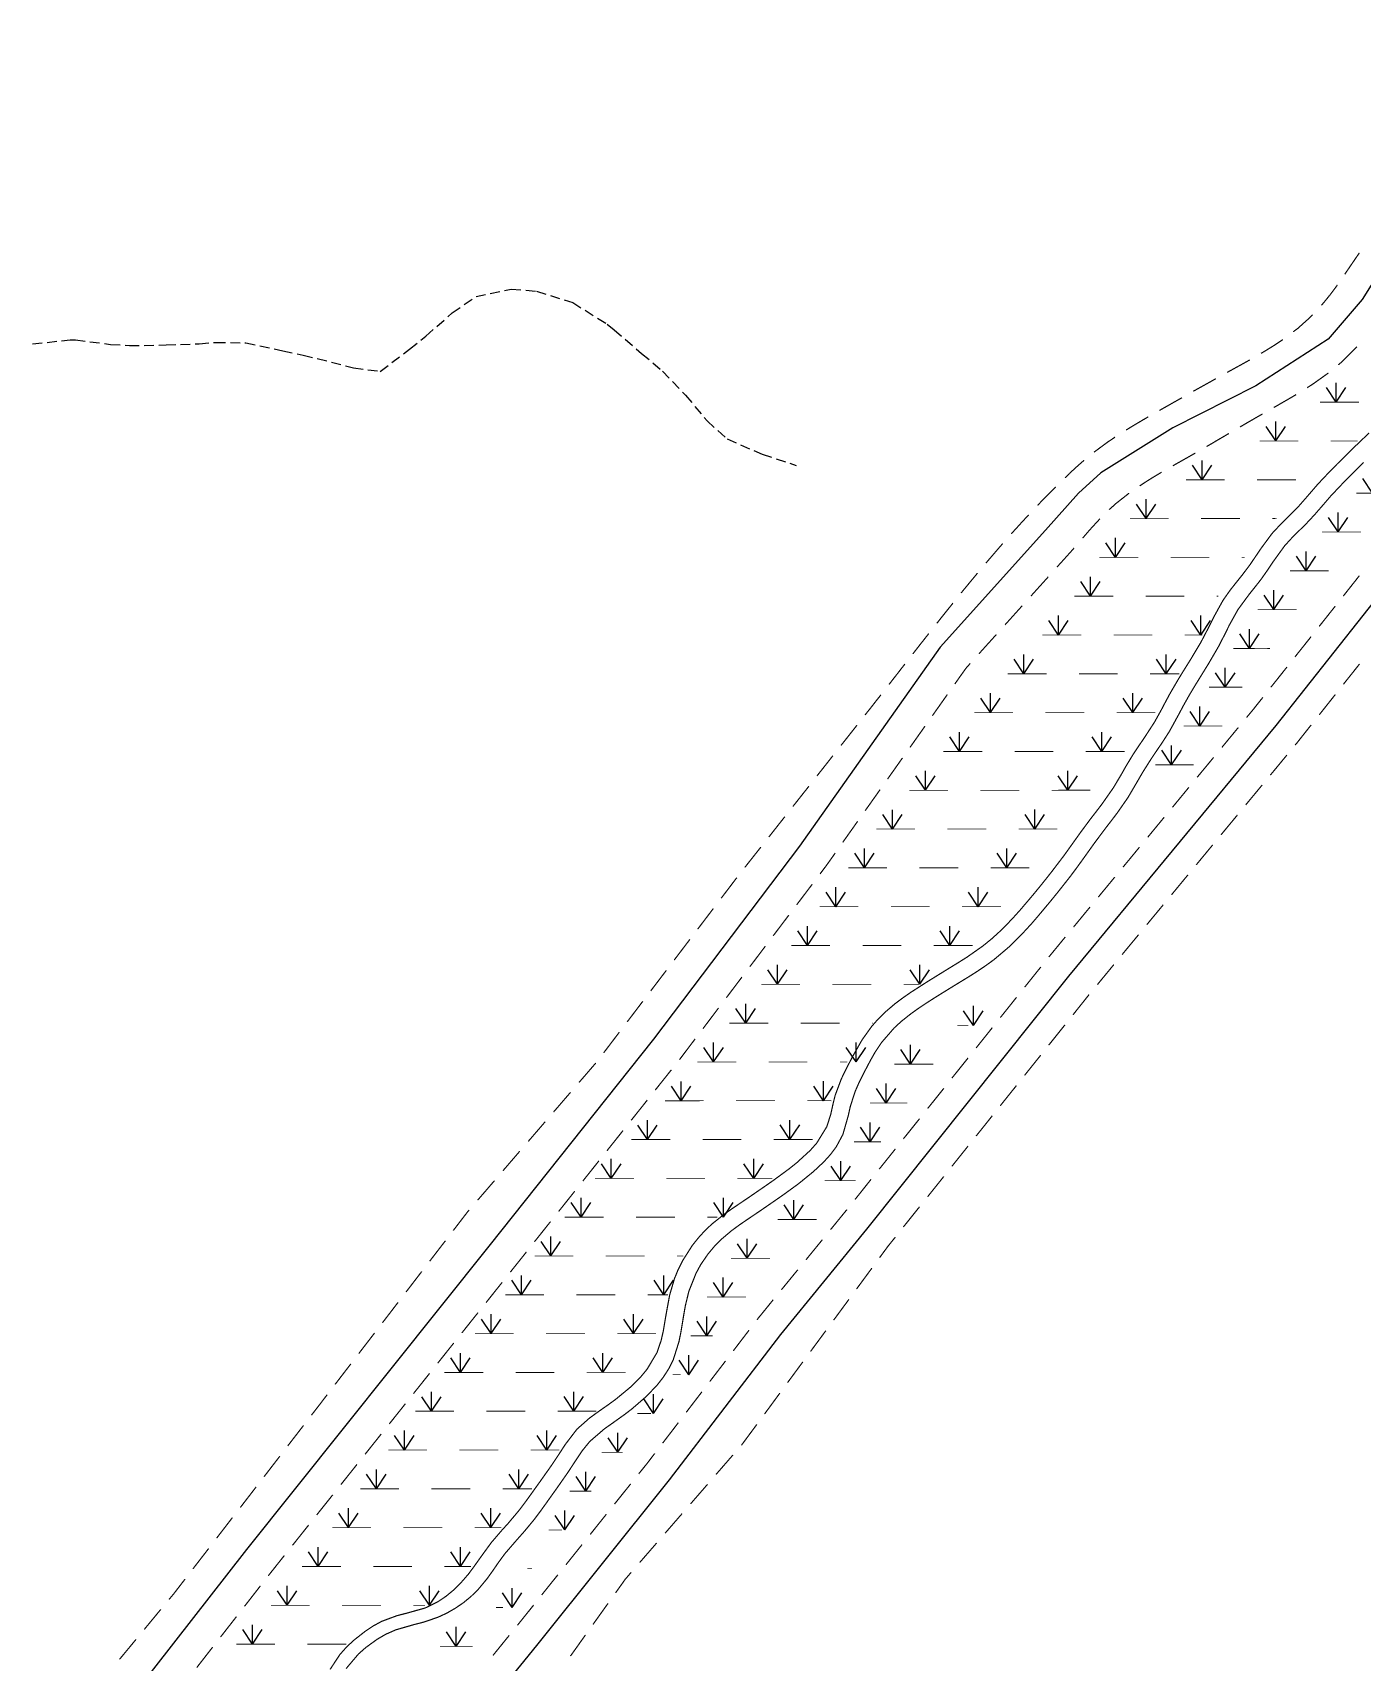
# Model space of a CAD drawing. Extents: x 204256 to 207861, y 4845615 to 4848347.
# Drawn here: x 205484.1 to 205689.6, y 4846552.3 to 4846804.3 of the extents above; entities that cross this region are included whole.
import ezdxf

# ---------------------------------------------------------------- set-up
doc = ezdxf.new("R2010")
doc.units = 0
doc.header["$LTSCALE"] = 1.5
doc.header["$MEASUREMENT"] = 0
doc.linetypes.add('TRACO_15', pattern=[3, 2, -1])
for name, color, linetype in [('HD-ALAGADO-BREJO', 170, 'CONTINUOUS'), ('HD-CURSO-PERENE', 170, 'CONTINUOUS'), ('SV-CAMINHO-TRILHA', 20, 'CONTINUOUS'), ('SV-EIXO-ROD-ESTR', 7, 'CONTINUOUS'), ('SV-VIAS-EM-CONSTR', 7, 'CONTINUOUS')]:
    doc.layers.add(name, color=color, linetype=linetype)

# ---------------------------------------------------------------- blocks, each defined once
blk = doc.blocks.new('*X10')
at = {"layer": 'HD-ALAGADO-BREJO'}
for points in [[(205685.595553, 4846747.141898), (205684.095269, 4846749.391709)], [(205685.595553, 4846747.141898), (205685.595174, 4846750.141898)], [(205685.595553, 4846747.141898), (205687.095269, 4846749.392087)], [(205676.253667, 4846741.141744), (205676.253321, 4846744.141744)], [(205676.253667, 4846741.141744), (205674.753407, 4846743.391571)], [(205676.253667, 4846741.141744), (205677.753407, 4846743.391917)], [(205664.869904, 4846735.141557), (205663.369681, 4846737.391408)], [(205664.869904, 4846735.141557), (205664.869607, 4846738.141557)], [(205664.869904, 4846735.141557), (205666.369681, 4846737.391706)], [(205656.214088, 4846729.141426), (205654.713875, 4846731.391284)], [(205656.214088, 4846729.141426), (205656.213805, 4846732.141426)], [(205656.214088, 4846729.141426), (205657.713875, 4846731.391567)], [(205651.489731, 4846723.141346), (205651.489446, 4846726.141346)], [(205651.489731, 4846723.141346), (205649.989518, 4846725.391204)], [(205651.489731, 4846723.141346), (205652.989518, 4846725.391489)], [(205647.641141, 4846717.141276), (205646.140926, 4846719.391133)], [(205647.641141, 4846717.141276), (205647.640854, 4846720.141276)], [(205647.641141, 4846717.141276), (205649.140926, 4846719.391419)], [(205642.684184, 4846711.141182), (205641.183981, 4846713.391046)], [(205642.684184, 4846711.141182), (205642.683913, 4846714.141182)], [(205642.684184, 4846711.141182), (205644.183981, 4846713.391317)], [(205664.684184, 4846711.143174), (205663.18398, 4846713.393038)], [(205664.684184, 4846711.143174), (205664.683913, 4846714.143173)], [(205664.684184, 4846711.143174), (205666.18398, 4846713.393309)], [(205637.338689, 4846705.141087), (205635.838492, 4846707.390956)], [(205637.338689, 4846705.141087), (205637.338427, 4846708.141087)], [(205637.338689, 4846705.141087), (205638.838492, 4846707.391219)], [(205659.338689, 4846705.143011), (205657.838492, 4846707.39288)], [(205659.338689, 4846705.143011), (205659.338427, 4846708.143011)], [(205659.338689, 4846705.143011), (205660.838492, 4846707.393142)], [(205632.155679, 4846699.140996), (205630.655489, 4846701.390869)], [(205632.155679, 4846699.140996), (205632.155425, 4846702.140996)], [(205632.155679, 4846699.140996), (205633.655489, 4846701.391123)], [(205654.155679, 4846699.142859), (205652.655489, 4846701.392732)], [(205654.155679, 4846699.142859), (205654.155425, 4846702.142859)], [(205654.155679, 4846699.142859), (205655.655489, 4846701.392987)], [(205627.386347, 4846693.140912), (205627.386097, 4846696.140912)], [(205649.386347, 4846693.142745), (205649.386097, 4846696.142745)], [(205627.386347, 4846693.140912), (205625.88616, 4846695.390787)], [(205627.386347, 4846693.140912), (205628.88616, 4846695.391037)], [(205649.386347, 4846693.142745), (205647.88616, 4846695.39262)], [(205649.386347, 4846693.142745), (205650.88616, 4846695.39287)], [(205622.106715, 4846687.14082), (205620.606532, 4846689.390699)], [(205622.106715, 4846687.14082), (205622.106472, 4846690.14082)], [(205622.106715, 4846687.14082), (205623.606532, 4846689.390942)], [(205644.106715, 4846687.142605), (205642.606532, 4846689.392484)], [(205644.106715, 4846687.142605), (205644.106472, 4846690.142605)], [(205644.106715, 4846687.142605), (205645.606532, 4846689.392727)], [(205617.014927, 4846681.140734), (205615.514747, 4846683.390614)], [(205617.014927, 4846681.140734), (205617.014687, 4846684.140734)], [(205617.014927, 4846681.140734), (205618.514747, 4846683.390855)], [(205639.014927, 4846681.1425), (205637.514747, 4846683.39238)], [(205639.014927, 4846681.1425), (205639.014687, 4846684.1425)], [(205639.014927, 4846681.1425), (205640.514747, 4846683.392621)], [(205612.68899, 4846675.140658), (205612.688749, 4846678.140658)], [(205634.68899, 4846675.142427), (205634.688749, 4846678.142427)], [(205612.68899, 4846675.140658), (205611.188809, 4846677.390538)], [(205612.68899, 4846675.140658), (205614.188809, 4846677.390779)], [(205634.68899, 4846675.142427), (205633.188809, 4846677.392307)], [(205634.68899, 4846675.142427), (205636.188809, 4846677.392548)], [(205608.270654, 4846669.140583), (205606.770472, 4846671.390461)], [(205608.270654, 4846669.140583), (205608.270411, 4846672.140583)], [(205608.270654, 4846669.140583), (205609.770472, 4846671.390704)], [(205630.270654, 4846669.142366), (205628.770472, 4846671.392244)], [(205630.270654, 4846669.142366), (205630.270411, 4846672.142366)], [(205630.270654, 4846669.142366), (205631.770472, 4846671.392488)], [(205603.892127, 4846663.140512), (205602.391939, 4846665.390387)], [(205603.892127, 4846663.140512), (205603.891876, 4846666.140512)], [(205603.892127, 4846663.140512), (205605.391939, 4846665.390637)], [(205625.892127, 4846663.142349), (205624.391939, 4846665.392224)], [(205625.892127, 4846663.142349), (205625.891876, 4846666.142349)], [(205625.892127, 4846663.142349), (205627.391939, 4846665.392475)], [(205599.251655, 4846657.140452), (205597.75145, 4846659.390315)], [(205599.251655, 4846657.140452), (205599.251382, 4846660.140452)], [(205599.251655, 4846657.140452), (205600.75145, 4846659.390588)], [(205621.251655, 4846657.142456), (205619.75145, 4846659.39232)], [(205621.251655, 4846657.142456), (205621.251382, 4846660.142456)], [(205621.251655, 4846657.142456), (205622.75145, 4846659.392593)], [(205594.334942, 4846651.140381), (205592.834727, 4846653.390237)], [(205594.334942, 4846651.140381), (205594.334656, 4846654.140381)], [(205594.334942, 4846651.140381), (205595.834727, 4846653.390524)], [(205589.387538, 4846645.140293), (205589.387257, 4846648.140293)], [(205611.387538, 4846645.142349), (205611.387257, 4846648.142349)], [(205589.387538, 4846645.140293), (205587.887327, 4846647.390153)], [(205589.387538, 4846645.140293), (205590.887327, 4846647.390433)], [(205611.387538, 4846645.142349), (205609.887327, 4846647.392209)], [(205611.387538, 4846645.142349), (205612.887327, 4846647.392489)], [(205584.364621, 4846639.140198), (205582.864421, 4846641.390065)], [(205584.364621, 4846639.140198), (205584.364355, 4846642.140198)], [(205584.364621, 4846639.140198), (205585.864421, 4846641.390331)], [(205606.364621, 4846639.14215), (205604.864421, 4846641.392017)], [(205606.364621, 4846639.14215), (205606.364355, 4846642.14215)], [(205606.364621, 4846639.14215), (205607.864421, 4846641.392283)], [(205579.182154, 4846633.140103), (205577.681964, 4846635.389976)], [(205579.182154, 4846633.140103), (205579.1819, 4846636.140103)], [(205579.182154, 4846633.140103), (205580.681964, 4846635.39023)], [(205601.182154, 4846633.141968), (205599.681963, 4846635.391841)], [(205601.182154, 4846633.141968), (205601.1819, 4846636.141968)], [(205601.182154, 4846633.141968), (205602.681963, 4846635.392095)], [(205573.571854, 4846627.140017), (205573.571596, 4846630.140017)], [(205595.571854, 4846627.141911), (205595.571596, 4846630.141911)], [(205573.571854, 4846627.140017), (205572.07166, 4846629.389888)], [(205573.571854, 4846627.140017), (205575.07166, 4846629.390146)], [(205595.571854, 4846627.141911), (205594.07166, 4846629.391782)], [(205595.571854, 4846627.141911), (205597.07166, 4846629.39204)], [(205568.889858, 4846621.139954), (205567.389649, 4846623.389815)], [(205568.889858, 4846621.139954), (205568.88958, 4846624.139954)], [(205568.889858, 4846621.139954), (205570.389649, 4846623.390093)], [(205590.889857, 4846621.141992), (205589.389649, 4846623.391853)], [(205590.889857, 4846621.141992), (205590.88958, 4846624.141992)], [(205590.889857, 4846621.141992), (205592.389649, 4846623.392131)], [(205564.221504, 4846615.139877), (205564.221223, 4846618.139877)], [(205564.221504, 4846615.139877), (205562.721293, 4846617.389736)], [(205564.221504, 4846615.139877), (205565.721293, 4846617.390018)], [(205559.690304, 4846609.139789), (205558.190102, 4846611.389654)], [(205559.690304, 4846609.139789), (205559.690035, 4846612.139789)], [(205559.690304, 4846609.139789), (205561.190102, 4846611.389923)], [(205581.690304, 4846609.141763), (205580.190102, 4846611.391629)], [(205581.690304, 4846609.141763), (205581.690034, 4846612.141763)], [(205581.690304, 4846609.141763), (205583.190102, 4846611.391898)], [(205555.001545, 4846603.139695), (205553.501355, 4846605.389569)], [(205555.001545, 4846603.139695), (205555.001292, 4846606.139695)], [(205555.001545, 4846603.139695), (205556.501355, 4846605.389822)], [(205577.001545, 4846603.141551), (205575.501355, 4846605.391424)], [(205577.001545, 4846603.141551), (205577.001292, 4846606.141551)], [(205577.001545, 4846603.141551), (205578.501355, 4846605.391677)], [(205550.281519, 4846597.139609), (205550.281274, 4846600.139609)], [(205572.281519, 4846597.14141), (205572.281274, 4846600.14141)], [(205550.281519, 4846597.139609), (205548.781335, 4846599.389486)], [(205550.281519, 4846597.139609), (205551.781335, 4846599.389732)], [(205572.281519, 4846597.14141), (205570.781335, 4846599.391287)], [(205572.281519, 4846597.14141), (205573.781335, 4846599.391533)], [(205545.769842, 4846591.139539), (205544.26965, 4846593.389411)], [(205545.769842, 4846591.139539), (205545.769587, 4846594.139539)], [(205545.769842, 4846591.139539), (205547.26965, 4846593.389667)], [(205567.769842, 4846591.141413), (205566.26965, 4846593.391285)], [(205567.769842, 4846591.141413), (205567.769586, 4846594.141413)], [(205567.769842, 4846591.141413), (205569.26965, 4846593.39154)], [(205541.592822, 4846585.13947), (205540.092625, 4846587.389339)], [(205541.592822, 4846585.13947), (205541.592559, 4846588.13947)], [(205541.592822, 4846585.13947), (205543.092625, 4846587.389601)], [(205563.592822, 4846585.141396), (205562.092625, 4846587.391264)], [(205563.592822, 4846585.141396), (205563.592559, 4846588.141396)], [(205563.592822, 4846585.141396), (205565.092625, 4846587.391527)], [(205537.266778, 4846579.139394), (205535.766581, 4846581.389262)], [(205537.266778, 4846579.139394), (205537.266516, 4846582.139393)], [(205537.266778, 4846579.139394), (205538.766581, 4846581.389525)], [(205559.266778, 4846579.141316), (205557.766581, 4846581.391185)], [(205559.266778, 4846579.141316), (205559.266516, 4846582.141316)], [(205559.266778, 4846579.141316), (205560.766581, 4846581.391447)], [(205532.941567, 4846573.139319), (205531.441369, 4846575.389187)], [(205532.941567, 4846573.139319), (205532.941303, 4846576.139319)], [(205532.941567, 4846573.139319), (205534.441369, 4846575.389451)], [(205554.941567, 4846573.141256), (205553.441369, 4846575.391124)], [(205554.941567, 4846573.141256), (205554.941303, 4846576.141256)], [(205554.941567, 4846573.141256), (205556.441369, 4846575.391388)], [(205528.279034, 4846567.139239), (205528.278769, 4846570.139239)], [(205550.279033, 4846567.141177), (205550.278769, 4846570.141177)], [(205528.279034, 4846567.139239), (205526.778835, 4846569.389107)], [(205528.279034, 4846567.139239), (205529.778835, 4846569.389371)], [(205550.279033, 4846567.141177), (205548.778835, 4846569.391045)], [(205550.279033, 4846567.141177), (205551.778835, 4846569.391309)], [(205523.467249, 4846561.139169), (205521.967042, 4846563.38903)], [(205523.467249, 4846561.139169), (205523.466973, 4846564.139168)], [(205523.467249, 4846561.139169), (205524.967042, 4846563.389307)], [(205545.467249, 4846561.141196), (205543.967042, 4846563.391058)], [(205545.467249, 4846561.141196), (205545.466973, 4846564.141196)], [(205545.467249, 4846561.141196), (205546.967042, 4846563.391335)], [(205518.109578, 4846555.139121), (205516.609336, 4846557.388959)], [(205518.109578, 4846555.139121), (205518.109255, 4846558.139121)], [(205518.109578, 4846555.139121), (205519.609336, 4846557.389283)]]:
    blk.add_lwpolyline(points, dxfattribs=at)
at = {"layer": 'HD-ALAGADO-BREJO', "const_width": 0.13}
for points in [[(205683.095553, 4846747.141582), (205684.095553, 4846747.141709)], [(205684.095553, 4846747.141709), (205689.095553, 4846747.142339)], [(205673.753667, 4846741.141456), (205674.753667, 4846741.141571)], [(205674.753667, 4846741.141571), (205679.753667, 4846741.142148)], [(205684.753667, 4846741.142725), (205688.753667, 4846741.143186)], [(205688.753667, 4846741.143186), (205688.90249, 4846741.141607)], [(205662.369904, 4846735.141309), (205663.369904, 4846735.141408)], [(205663.369904, 4846735.141408), (205668.369904, 4846735.141904)], [(205673.369904, 4846735.142399), (205679.369904, 4846735.142994)], [(205653.714088, 4846729.14119), (205654.714088, 4846729.141284)], [(205654.714088, 4846729.141284), (205659.714088, 4846729.141756)], [(205664.714088, 4846729.142229), (205670.714088, 4846729.142796)], [(205675.714088, 4846729.143268), (205676.375698, 4846729.141416)], [(205648.989731, 4846723.141109), (205649.989731, 4846723.141204)], [(205649.989731, 4846723.141204), (205654.989731, 4846723.141679)], [(205659.989731, 4846723.142153), (205665.989731, 4846723.142722)], [(205670.989731, 4846723.143197), (205671.458365, 4846723.141334)], [(205645.141141, 4846717.141038), (205646.141141, 4846717.141133)], [(205646.141141, 4846717.141133), (205651.141141, 4846717.14161)], [(205656.141141, 4846717.142087), (205662.141141, 4846717.14266)], [(205667.141141, 4846717.143137), (205667.361539, 4846717.14126)], [(205640.184184, 4846711.140955), (205641.184184, 4846711.141046)], [(205641.184184, 4846711.141046), (205646.184184, 4846711.141498)], [(205651.184184, 4846711.141951), (205657.184184, 4846711.142494)], [(205662.184184, 4846711.142947), (205663.184184, 4846711.143038)], [(205663.184184, 4846711.143038), (205664.184184, 4846711.143128)], [(205664.184184, 4846711.143128), (205664.882429, 4846711.141202)], [(205634.838689, 4846705.140869), (205635.838689, 4846705.140956)], [(205635.838689, 4846705.140956), (205640.838689, 4846705.141393)], [(205645.838689, 4846705.141831), (205651.838689, 4846705.142355)], [(205656.838689, 4846705.142793), (205657.838689, 4846705.14288)], [(205657.838689, 4846705.14288), (205660.838689, 4846705.143142)], [(205660.838689, 4846705.143142), (205661.341664, 4846705.141134)], [(205629.655679, 4846699.140784), (205630.655679, 4846699.140869)], [(205630.655679, 4846699.140869), (205635.655679, 4846699.141292)], [(205640.655679, 4846699.141716), (205646.655679, 4846699.142224)], [(205651.655679, 4846699.142648), (205652.655679, 4846699.142732)], [(205652.655679, 4846699.142732), (205657.655679, 4846699.143156)], [(205624.886347, 4846693.140703), (205625.886347, 4846693.140787)], [(205625.886347, 4846693.140787), (205630.886347, 4846693.141203)], [(205635.886347, 4846693.14162), (205641.886347, 4846693.14212)], [(205646.886347, 4846693.142536), (205647.886347, 4846693.14262)], [(205647.886347, 4846693.14262), (205652.886347, 4846693.143036)], [(205619.606715, 4846687.140617), (205620.606715, 4846687.140699)], [(205620.606715, 4846687.140699), (205625.606715, 4846687.141104)], [(205630.606715, 4846687.14151), (205636.606715, 4846687.141997)], [(205641.606715, 4846687.142403), (205642.606715, 4846687.142484)], [(205642.606715, 4846687.142484), (205647.606715, 4846687.142889)], [(205614.514927, 4846681.140534), (205615.514927, 4846681.140614)], [(205615.514927, 4846681.140614), (205620.514927, 4846681.141015)], [(205625.514927, 4846681.141417), (205631.514927, 4846681.141898)], [(205636.514927, 4846681.1423), (205637.514927, 4846681.14238)], [(205637.514927, 4846681.14238), (205642.514927, 4846681.142781)], [(205610.18899, 4846675.140457), (205611.18899, 4846675.140538)], [(205611.18899, 4846675.140538), (205616.18899, 4846675.14094)], [(205621.18899, 4846675.141342), (205627.18899, 4846675.141824)], [(205632.18899, 4846675.142226), (205633.18899, 4846675.142307)], [(205633.18899, 4846675.142307), (205638.18899, 4846675.142709)], [(205605.770654, 4846669.14038), (205606.770654, 4846669.140461)], [(205606.770654, 4846669.140461), (205611.770654, 4846669.140866)], [(205616.770654, 4846669.141272), (205622.770654, 4846669.141758)], [(205627.770654, 4846669.142163), (205628.770654, 4846669.142244)], [(205628.770654, 4846669.142244), (205633.770654, 4846669.14265)], [(205601.392127, 4846663.140303), (205602.392127, 4846663.140387)], [(205602.392127, 4846663.140387), (205607.392127, 4846663.140804)], [(205612.392127, 4846663.141222), (205618.392127, 4846663.141723)], [(205623.392127, 4846663.142141), (205624.392127, 4846663.142224)], [(205624.392127, 4846663.142224), (205629.392127, 4846663.142642)], [(205596.751655, 4846657.140224), (205597.751655, 4846657.140315)], [(205597.751655, 4846657.140315), (205602.751655, 4846657.140771)], [(205607.751655, 4846657.141226), (205613.751655, 4846657.141773)], [(205618.751655, 4846657.142228), (205619.751655, 4846657.14232)], [(205619.751655, 4846657.14232), (205620.751655, 4846657.142411)], [(205620.751655, 4846657.142411), (205621.135641, 4846657.140468)], [(205591.834942, 4846651.140142), (205592.834942, 4846651.140237)], [(205592.834942, 4846651.140237), (205597.834942, 4846651.140715)], [(205602.834942, 4846651.141193), (205608.834942, 4846651.141766)], [(205613.834942, 4846651.142244), (205613.977278, 4846651.140363)], [(205586.887538, 4846645.140059), (205587.887538, 4846645.140153)], [(205587.887538, 4846645.140153), (205592.887538, 4846645.14062)], [(205597.887538, 4846645.141087), (205603.887538, 4846645.141648)], [(205608.887538, 4846645.142115), (205609.887538, 4846645.142209)], [(205609.887538, 4846645.142209), (205610.051612, 4846645.140291)], [(205581.864621, 4846639.139976), (205582.864621, 4846639.140065)], [(205582.864621, 4846639.140065), (205587.864621, 4846639.140508)], [(205592.864621, 4846639.140952), (205598.864621, 4846639.141485)], [(205603.864621, 4846639.141928), (205604.864621, 4846639.142017)], [(205604.864621, 4846639.142017), (205606.864621, 4846639.142195)], [(205606.864621, 4846639.142195), (205607.588591, 4846639.140233)], [(205576.682154, 4846633.139891), (205577.682154, 4846633.139976)], [(205577.682154, 4846633.139976), (205582.682154, 4846633.1404)], [(205587.682154, 4846633.140824), (205593.682154, 4846633.141332)], [(205598.682154, 4846633.141756), (205599.682154, 4846633.141841)], [(205599.682154, 4846633.141841), (205604.682154, 4846633.142264)], [(205571.071854, 4846627.139802), (205572.071854, 4846627.139888)], [(205572.071854, 4846627.139888), (205577.071854, 4846627.140319)], [(205582.071854, 4846627.140749), (205588.071854, 4846627.141265)], [(205593.071854, 4846627.141696), (205594.071854, 4846627.141782)], [(205594.071854, 4846627.141782), (205598.071854, 4846627.142126)], [(205598.071854, 4846627.142126), (205598.441562, 4846627.140076)], [(205566.389858, 4846621.139722), (205567.389858, 4846621.139815)], [(205567.389858, 4846621.139815), (205572.389857, 4846621.140278)], [(205577.389857, 4846621.140741), (205583.389857, 4846621.141297)], [(205588.389857, 4846621.14176), (205589.389857, 4846621.141853)], [(205589.389857, 4846621.141853), (205589.975142, 4846621.139958)], [(205561.721504, 4846615.139643), (205562.721504, 4846615.139736)], [(205562.721504, 4846615.139736), (205567.721504, 4846615.140205)], [(205572.721504, 4846615.140674), (205578.721504, 4846615.141237)], [(205583.721504, 4846615.141706), (205584.714105, 4846615.139873)], [(205557.190304, 4846609.139564), (205558.190304, 4846609.139654)], [(205558.190304, 4846609.139654), (205563.190304, 4846609.140103)], [(205568.190304, 4846609.140552), (205574.190304, 4846609.14109)], [(205579.190304, 4846609.141539), (205580.190304, 4846609.141629)], [(205580.190304, 4846609.141629), (205582.190304, 4846609.141808)], [(205582.190304, 4846609.141808), (205582.330879, 4846609.139816)], [(205552.501545, 4846603.139484), (205553.501545, 4846603.139569)], [(205553.501545, 4846603.139569), (205558.501545, 4846603.13999)], [(205563.501545, 4846603.140412), (205569.501545, 4846603.140918)], [(205574.501545, 4846603.14134), (205575.501545, 4846603.141424)], [(205575.501545, 4846603.141424), (205580.501545, 4846603.141846)], [(205547.781519, 4846597.139404), (205548.781519, 4846597.139486)], [(205548.781519, 4846597.139486), (205553.781519, 4846597.139896)], [(205558.781519, 4846597.140305), (205564.781519, 4846597.140796)], [(205569.781519, 4846597.141206), (205570.781519, 4846597.141287)], [(205570.781519, 4846597.141287), (205575.781519, 4846597.141697)], [(205543.269842, 4846591.139326), (205544.269842, 4846591.139411)], [(205544.269842, 4846591.139411), (205549.269842, 4846591.139837)], [(205554.269842, 4846591.140263), (205560.269842, 4846591.140774)], [(205565.269842, 4846591.1412), (205566.269842, 4846591.141285)], [(205566.269842, 4846591.141285), (205570.269842, 4846591.141625)], [(205570.269842, 4846591.141625), (205571.232006, 4846591.139606)], [(205539.092822, 4846585.139251), (205540.092822, 4846585.139339)], [(205540.092822, 4846585.139339), (205545.092822, 4846585.139776)], [(205550.092822, 4846585.140214), (205556.092822, 4846585.140739)], [(205561.092822, 4846585.141177), (205562.092822, 4846585.141264)], [(205562.092822, 4846585.141264), (205565.092822, 4846585.141527)], [(205565.092822, 4846585.141527), (205565.545699, 4846585.139516)], [(205534.766778, 4846579.139175), (205535.766778, 4846579.139262)], [(205535.766778, 4846579.139262), (205540.766778, 4846579.139699)], [(205545.766778, 4846579.140136), (205551.766778, 4846579.14066)], [(205556.766778, 4846579.141097), (205557.766778, 4846579.141185)], [(205557.766778, 4846579.141185), (205560.766778, 4846579.141447)], [(205560.766778, 4846579.141447), (205561.313272, 4846579.139441)], [(205530.441567, 4846573.139099), (205531.441567, 4846573.139187)], [(205531.441567, 4846573.139187), (205536.441567, 4846573.139627)], [(205541.441567, 4846573.140067), (205547.441567, 4846573.140595)], [(205552.441567, 4846573.141036), (205553.441567, 4846573.141124)], [(205553.441567, 4846573.141124), (205556.441567, 4846573.141388)], [(205556.441567, 4846573.141388), (205556.586586, 4846573.13936)], [(205525.779034, 4846567.139019), (205526.779034, 4846567.139107)], [(205526.779034, 4846567.139107), (205531.779034, 4846567.139548)], [(205536.779033, 4846567.139988), (205542.779033, 4846567.140516)], [(205547.779033, 4846567.140957), (205548.779033, 4846567.141045)], [(205548.779033, 4846567.141045), (205551.779033, 4846567.141309)], [(205551.779033, 4846567.141309), (205551.903095, 4846567.13928)], [(205520.967249, 4846561.138938), (205521.967249, 4846561.13903)], [(205521.967249, 4846561.13903), (205526.967249, 4846561.139491)], [(205531.967249, 4846561.139952), (205537.967249, 4846561.140505)], [(205542.967249, 4846561.140966), (205543.967249, 4846561.141058)], [(205543.967249, 4846561.141058), (205544.789627, 4846561.139176)], [(205515.609578, 4846555.138852), (205516.609578, 4846555.138959)], [(205516.609578, 4846555.138959), (205521.609578, 4846555.139499)], [(205526.609578, 4846555.140038), (205532.609578, 4846555.140685)]]:
    blk.add_lwpolyline(points, dxfattribs=at)
blk = doc.blocks.new('*X11')
at = {"layer": 'HD-ALAGADO-BREJO'}
for points in [[(205704.887544, 4846745.071538), (205703.387011, 4846747.321183)], [(205704.887544, 4846745.071538), (205704.886833, 4846748.071538)], [(205704.887544, 4846745.071538), (205706.387011, 4846747.321894)], [(205697.939593, 4846739.071274), (205696.439206, 4846741.321016)], [(205697.939593, 4846739.071274), (205697.939077, 4846742.071274)], [(205697.939593, 4846739.071274), (205699.439206, 4846741.321532)], [(205691.226197, 4846733.071141), (205691.225719, 4846736.071141)], [(205691.226197, 4846733.071141), (205689.725839, 4846735.320903)], [(205691.226197, 4846733.071141), (205692.725838, 4846735.32138)], [(205685.90662, 4846727.07106), (205684.406257, 4846729.320818)], [(205685.90662, 4846727.07106), (205685.906136, 4846730.07106)], [(205685.90662, 4846727.07106), (205687.406257, 4846729.321302)], [(205680.932377, 4846721.070993), (205679.432, 4846723.320742)], [(205680.932377, 4846721.070993), (205680.931874, 4846724.070993)], [(205680.932377, 4846721.070993), (205682.432, 4846723.321244)], [(205675.967636, 4846715.070929), (205674.467242, 4846717.320667)], [(205675.967636, 4846715.070929), (205675.967111, 4846718.070929)], [(205675.967636, 4846715.070929), (205677.467242, 4846717.321191)], [(205672.18431, 4846709.070891), (205670.683887, 4846711.320609)], [(205672.18431, 4846709.070891), (205672.183746, 4846712.070891)], [(205672.18431, 4846709.070891), (205673.683887, 4846711.321173)], [(205668.45375, 4846703.070845), (205668.453157, 4846706.070845)], [(205668.45375, 4846703.070845), (205666.953305, 4846705.320548)], [(205668.45375, 4846703.070845), (205669.953305, 4846705.321141)], [(205664.512561, 4846697.070728), (205663.012156, 4846699.320458)], [(205664.512561, 4846697.070728), (205664.512021, 4846700.070728)], [(205664.512561, 4846697.070728), (205666.012156, 4846699.320998)], [(205660.161732, 4846691.070663), (205658.661317, 4846693.320386)], [(205660.161732, 4846691.070663), (205660.161178, 4846694.070663)], [(205660.161732, 4846691.070663), (205661.661317, 4846693.32094)]]:
    blk.add_lwpolyline(points, dxfattribs=at)
at = {"layer": 'HD-ALAGADO-BREJO', "const_width": 0.13}
for points in [[(205702.387544, 4846745.070946), (205703.387544, 4846745.071183)], [(205703.387544, 4846745.071183), (205705.387544, 4846745.071657)], [(205705.387544, 4846745.071657), (205705.95687, 4846745.070982)], [(205695.439593, 4846739.070844), (205696.439593, 4846739.071016)], [(205696.439593, 4846739.071016), (205701.439593, 4846739.071876)], [(205688.726197, 4846733.070743), (205689.726197, 4846733.070903)], [(205689.726197, 4846733.070903), (205694.726196, 4846733.071698)], [(205683.40662, 4846727.070657), (205684.40662, 4846727.070818)], [(205684.40662, 4846727.070818), (205689.40662, 4846727.071624)], [(205678.432377, 4846721.070574), (205679.432377, 4846721.070742)], [(205679.432377, 4846721.070742), (205684.432377, 4846721.071579)], [(205673.467636, 4846715.070492), (205674.467636, 4846715.070667)], [(205674.467636, 4846715.070667), (205679.467636, 4846715.071541)], [(205669.68431, 4846709.070421), (205670.68431, 4846709.070609)], [(205670.68431, 4846709.070609), (205674.68431, 4846709.071362)], [(205674.68431, 4846709.071362), (205675.352261, 4846709.070478)], [(205665.95375, 4846703.070351), (205666.95375, 4846703.070548)], [(205666.95375, 4846703.070548), (205670.95375, 4846703.071339)], [(205670.95375, 4846703.071339), (205671.088501, 4846703.070402)], [(205662.012561, 4846697.070278), (205663.012561, 4846697.070458)], [(205663.012561, 4846697.070458), (205668.012561, 4846697.071358)], [(205657.661732, 4846691.070202), (205658.661732, 4846691.070386)], [(205658.661732, 4846691.070386), (205662.661732, 4846691.071125)], [(205662.661732, 4846691.071125), (205663.551074, 4846691.070261)]]:
    blk.add_lwpolyline(points, dxfattribs=at)
blk = doc.blocks.new('*X12')
at = {"layer": 'HD-ALAGADO-BREJO'}
for points in [[(205629.518495, 4846650.789936), (205628.01773, 4846653.039425)], [(205629.518495, 4846650.789936), (205629.517474, 4846653.789935)], [(205629.518495, 4846650.789936), (205631.01773, 4846653.040446)], [(205619.816325, 4846644.789395), (205619.815797, 4846647.789395)], [(205619.816325, 4846644.789395), (205618.315929, 4846647.039131)], [(205619.816325, 4846644.789395), (205621.315929, 4846647.039659)], [(205616.057691, 4846638.78935), (205614.557271, 4846641.039071)], [(205616.057691, 4846638.78935), (205616.057131, 4846641.78935)], [(205616.057691, 4846638.78935), (205617.557271, 4846641.03963)], [(205613.569964, 4846632.789373), (205613.569308, 4846635.789373)], [(205613.569964, 4846632.789373), (205612.069472, 4846635.039045)], [(205613.569964, 4846632.789373), (205615.069472, 4846635.039701)], [(205609.048897, 4846626.789259), (205607.548438, 4846629.038953)], [(205609.048897, 4846626.789259), (205609.048285, 4846629.789259)], [(205609.048897, 4846626.789259), (205610.548438, 4846629.039565)], [(205601.795953, 4846620.789088), (205600.295552, 4846623.038821)], [(205601.795953, 4846620.789088), (205601.795419, 4846623.789088)], [(205601.795953, 4846620.789088), (205603.295552, 4846623.039354)], [(205594.57401, 4846614.788933), (205594.573536, 4846617.788933)], [(205594.57401, 4846614.788933), (205593.073654, 4846617.038696)], [(205594.57401, 4846614.788933), (205596.073654, 4846617.03917)], [(205590.860472, 4846608.788922), (205589.360063, 4846611.038649)], [(205590.860472, 4846608.788922), (205590.859927, 4846611.788922)], [(205590.860472, 4846608.788922), (205592.360063, 4846611.039195)], [(205588.326672, 4846602.789015), (205586.826126, 4846605.038652)], [(205588.326672, 4846602.789015), (205588.325944, 4846605.789015)], [(205588.326672, 4846602.789015), (205589.826126, 4846605.039379)], [(205585.555822, 4846596.789354), (205584.054917, 4846599.03875)], [(205585.555822, 4846596.789354), (205585.554615, 4846599.789354)], [(205585.555822, 4846596.789354), (205587.054917, 4846599.039957)], [(205580.087734, 4846590.789033), (205578.587039, 4846593.038569)], [(205580.087734, 4846590.789033), (205580.086807, 4846593.789032)], [(205580.087734, 4846590.789033), (205581.587039, 4846593.039496)], [(205574.57272, 4846584.788791), (205574.571978, 4846587.788791)], [(205574.57272, 4846584.788791), (205573.072163, 4846587.03842)], [(205574.57272, 4846584.788791), (205576.072163, 4846587.039163)], [(205569.637071, 4846578.788699), (205568.136522, 4846581.038334)], [(205569.637071, 4846578.788699), (205569.636339, 4846581.788699)], [(205569.637071, 4846578.788699), (205571.136522, 4846581.039065)], [(205566.377757, 4846572.788805), (205564.877055, 4846575.038337)], [(205566.377757, 4846572.788805), (205566.376821, 4846575.788805)], [(205566.377757, 4846572.788805), (205567.877055, 4846575.039273)], [(205558.234774, 4846560.788947), (205556.733811, 4846563.038305)], [(205558.234774, 4846560.788947), (205558.23349, 4846563.788947)], [(205558.234774, 4846560.788947), (205559.733811, 4846563.039589)], [(205549.587063, 4846554.788254), (205548.086617, 4846557.037956)], [(205549.587063, 4846554.788254), (205549.586468, 4846557.788254)], [(205549.587063, 4846554.788254), (205551.086616, 4846557.038552)]]:
    blk.add_lwpolyline(points, dxfattribs=at)
at = {"layer": 'HD-ALAGADO-BREJO', "const_width": 0.13}
for points in [[(205627.018495, 4846650.789085), (205628.018495, 4846650.789425)], [(205628.018495, 4846650.789425), (205628.748059, 4846650.789102)], [(205617.316325, 4846644.788955), (205618.316325, 4846644.789131)], [(205618.316325, 4846644.789131), (205623.316325, 4846644.790011)], [(205613.557691, 4846638.788884), (205614.557691, 4846638.789071)], [(205614.557691, 4846638.789071), (205618.55769, 4846638.789816)], [(205618.55769, 4846638.789816), (205619.330115, 4846638.788942)], [(205611.069964, 4846632.788827), (205612.069964, 4846632.789045)], [(205612.069964, 4846632.789045), (205615.069964, 4846632.789701)], [(205615.069964, 4846632.789701), (205615.266693, 4846632.788869)], [(205606.548898, 4846626.788748), (205607.548897, 4846626.788953)], [(205607.548897, 4846626.788953), (205610.548897, 4846626.789565)], [(205610.548897, 4846626.789565), (205611.35533, 4846626.788796)], [(205599.295953, 4846620.788643), (205600.295953, 4846620.788821)], [(205600.295953, 4846620.788821), (205605.295953, 4846620.78971)], [(205592.07401, 4846614.788538), (205593.07401, 4846614.788696)], [(205593.07401, 4846614.788696), (205598.07401, 4846614.789486)], [(205588.360472, 4846608.788467), (205589.360472, 4846608.788649)], [(205589.360472, 4846608.788649), (205594.360472, 4846608.789559)], [(205585.826672, 4846602.788409), (205586.826672, 4846602.788652)], [(205586.826672, 4846602.788652), (205588.826672, 4846602.789137)], [(205588.826672, 4846602.789137), (205589.233692, 4846602.788443)], [(205583.055822, 4846596.788348), (205584.055822, 4846596.788751)], [(205584.055822, 4846596.788751), (205584.292962, 4846596.788361)], [(205577.587734, 4846590.788261), (205578.587734, 4846590.788569)], [(205578.587734, 4846590.788569), (205579.587734, 4846590.788878)], [(205579.587734, 4846590.788878), (205579.687783, 4846590.788282)], [(205572.07272, 4846584.788173), (205573.07272, 4846584.78842)], [(205573.07272, 4846584.78842), (205575.07272, 4846584.788915)], [(205575.07272, 4846584.788915), (205575.341687, 4846584.788205)], [(205567.137071, 4846578.78809), (205568.137071, 4846578.788334)], [(205568.137071, 4846578.788334), (205570.137071, 4846578.788821)], [(205570.137071, 4846578.788821), (205570.51021, 4846578.788124)], [(205563.877757, 4846572.788025), (205564.877757, 4846572.788337)], [(205564.877757, 4846572.788337), (205565.877757, 4846572.788649)], [(205565.877757, 4846572.788649), (205565.932691, 4846572.788045)], [(205560.606723, 4846566.787959), (205561.332126, 4846566.787966)], [(205555.734774, 4846560.787877), (205556.734774, 4846560.788305)], [(205556.734774, 4846560.788305), (205556.826949, 4846560.787888)], [(205547.087063, 4846554.787758), (205548.087063, 4846554.787956)], [(205548.087063, 4846554.787956), (205552.087063, 4846554.788751)], [(205552.087063, 4846554.788751), (205552.169183, 4846554.787809)]]:
    blk.add_lwpolyline(points, dxfattribs=at)

msp = doc.modelspace()

# ---------------------------------------------------------------- linework, layer by layer
at = {"layer": 'HD-CURSO-PERENE', "const_width": 0.18}
for points in [[(205690.69, 4846742.39), (205688.52, 4846740.32), (205687.45, 4846739.27), (205685.78, 4846737.62), (205684.73, 4846736.56), (205682.76, 4846734.47), (205680.8, 4846732.2), (205679.81, 4846731.07), (205678.21, 4846729.44), (205677.13, 4846728.39), (205675.68, 4846726.84), (205673.91, 4846724.44), (205673.07, 4846723.19), (205672.22, 4846721.94), (205671.08, 4846720.43), (205670.14, 4846719.26), (205669.21, 4846718.08), (205668.11, 4846716.52), (205666.66, 4846713.9), (205666, 4846712.55), (205664.66, 4846709.98), (205663.12, 4846707.41), (205661.94, 4846705.52), (205661.16, 4846704.24), (205659.9, 4846702.08), (205659.19, 4846700.76), (205658.49, 4846699.43), (205657.51, 4846697.67), (205655.88, 4846695.16), (205655.03, 4846693.92), (205654.2, 4846692.67), (205653.11, 4846690.87), (205652.37, 4846689.56), (205651.14, 4846687.5), (205649.42, 4846685.04), (205648.51, 4846683.85), (205647.59, 4846682.66), (205645.97, 4846680.47), (205645.1, 4846679.25), (205643.47, 4846676.97), (205641.65, 4846674.58), (205640.72, 4846673.4), (205639.78, 4846672.23), (205638.68, 4846670.89), (205636.74, 4846668.61), (205635.73, 4846667.49), (205634.56, 4846666.25), (205633.48, 4846665.2), (205632.37, 4846664.19), (205631.01, 4846663.08), (205628.55, 4846661.35), (205627.28, 4846660.55), (205624.89, 4846659.08), (205622.34, 4846657.5), (205619.82, 4846655.88), (205618.59, 4846655.02), (205617.39, 4846654.12), (205615.85, 4846652.8), (205614.78, 4846651.74), (205613.79, 4846650.61), (205612.31, 4846648.53), (205610.83, 4846645.92), (205609.77, 4846643.88), (205609.12, 4846642.52), (205608.17, 4846640), (205607.81, 4846638.54), (205607.49, 4846637.07), (205606.88, 4846635.14), (205605.32, 4846632.6), (205604.31, 4846631.46), (205602.21, 4846629.54), (205601.03, 4846628.6), (205598.62, 4846626.83), (205597.23, 4846625.86), (205594.76, 4846624.16), (205592.32, 4846622.51), (205591.09, 4846621.65), (205589.13, 4846620.09), (205588.04, 4846619.06), (205587.03, 4846617.95), (205586.09, 4846616.77), (205584.57, 4846614.38), (205583.9, 4846613.03), (205583.33, 4846611.64), (205582.58, 4846609.07), (205582.04, 4846606.12), (205581.61, 4846603.57), (205581.28, 4846602.1), (205580.63, 4846600.2), (205579.09, 4846597.62), (205578.13, 4846596.46), (205576.56, 4846594.89), (205574.25, 4846592.98), (205573.04, 4846592.1), (205571.41, 4846590.96), (205570.19, 4846590.07), (205568.26, 4846588.36), (205566.45, 4846585.99), (205565.63, 4846584.72), (205564.39, 4846582.85), (205562.66, 4846580.4), (205561.17, 4846578.32), (205560.29, 4846577.1), (205559.39, 4846575.9), (205557.62, 4846573.79), (205556.61, 4846572.68), (205555.01, 4846570.81), (205553.26, 4846568.4), (205552.39, 4846567.17), (205551.49, 4846565.96), (205550.27, 4846564.55), (205549.18, 4846563.48), (205548, 4846562.51), (205546.75, 4846561.67), (205544.81, 4846560.72), (205541.93, 4846559.91), (205540.47, 4846559.54), (205538.1, 4846558.66), (205536.78, 4846557.94), (205535.52, 4846557.1), (205533.73, 4846555.69), (205532.63, 4846554.65), (205531.63, 4846553.53), (205530.12, 4846551.23)], [(205532.58, 4846551.34), (205534.52, 4846553.63), (205535.66, 4846554.63), (205537.4, 4846555.89), (205538.7, 4846556.65), (205540.26, 4846557.34), (205543.14, 4846558.17), (205544.6, 4846558.54), (205546.78, 4846559.29), (205548.16, 4846559.93), (205549.48, 4846560.69), (205550.74, 4846561.55), (205551.91, 4846562.52), (205552.99, 4846563.58), (205554.4, 4846565.28), (205555.27, 4846566.5), (205556.12, 4846567.74), (205557.13, 4846569.12), (205559.09, 4846571.39), (205560.09, 4846572.51), (205561.65, 4846574.39), (205562.55, 4846575.59), (205563.43, 4846576.81), (205565.11, 4846579.17), (205566.83, 4846581.63), (205568.26, 4846583.81), (205569.1, 4846585.06), (205570.25, 4846586.47), (205572.51, 4846588.42), (205573.75, 4846589.29), (205575.58, 4846590.6), (205576.77, 4846591.51), (205579.03, 4846593.47), (205580.67, 4846595.2), (205581.6, 4846596.39), (205582.42, 4846597.66), (205583.13, 4846599.05), (205584.03, 4846601.9), (205584.33, 4846603.38), (205584.75, 4846605.95), (205585.01, 4846607.43), (205585.55, 4846609.67), (205586.66, 4846612.46), (205587.38, 4846613.79), (205588.51, 4846615.44), (205589.47, 4846616.59), (205590.52, 4846617.67), (205592.14, 4846619.04), (205593.35, 4846619.93), (205594.59, 4846620.78), (205596.38, 4846621.99), (205597.62, 4846622.84), (205600.06, 4846624.53), (205602.48, 4846626.29), (205604.81, 4846628.19), (205606.39, 4846629.67), (205607.42, 4846630.8), (205608.33, 4846632.01), (205609.36, 4846633.93), (205610.18, 4846636.8), (205610.51, 4846638.27), (205611.23, 4846640.52), (205611.83, 4846641.9), (205612.5, 4846643.25), (205613.58, 4846645.31), (205614.32, 4846646.62), (205615.32, 4846648.13), (205617.29, 4846650.4), (205618.4, 4846651.42), (205619.95, 4846652.65), (205621.18, 4846653.52), (205622.43, 4846654.35), (205623.84, 4846655.25), (205626.39, 4846656.83), (205628.91, 4846658.37), (205630.18, 4846659.18), (205631.42, 4846660.02), (205632.69, 4846660.94), (205634.98, 4846662.88), (205636.06, 4846663.92), (205637.11, 4846664.99), (205638.56, 4846666.57), (205639.54, 4846667.71), (205641.46, 4846670.01), (205642.67, 4846671.5), (205643.6, 4846672.68), (205644.53, 4846673.86), (205645.63, 4846675.34), (205647.38, 4846677.78), (205648.25, 4846679), (205649.95, 4846681.28), (205650.87, 4846682.47), (205651.78, 4846683.67), (205653.4, 4846686), (205654.92, 4846688.59), (205655.67, 4846689.89), (205656.99, 4846691.98), (205657.83, 4846693.23), (205658.68, 4846694.47), (205659.84, 4846696.28), (205661.28, 4846698.91), (205661.98, 4846700.23), (205663, 4846702.04), (205663.77, 4846703.32), (205664.56, 4846704.6), (205665.85, 4846706.69), (205667.36, 4846709.28), (205668.42, 4846711.33), (205669.08, 4846712.68), (205670.4, 4846715.06), (205672.17, 4846717.47), (205673.11, 4846718.64), (205674.04, 4846719.83), (205675.04, 4846721.26), (205675.88, 4846722.52), (205677.63, 4846724.94), (205678.78, 4846726.2), (205679.85, 4846727.26), (205680.92, 4846728.31), (205682.27, 4846729.76), (205683.26, 4846730.9), (205684.75, 4846732.63), (205686.81, 4846734.81), (205687.87, 4846735.87), (205689.83, 4846737.82)]]:
    msp.add_lwpolyline(points, dxfattribs=at)
at = {"layer": 'SV-CAMINHO-TRILHA', "linetype": 'TRACO_15', "ltscale": 0.5}
msp.add_lwpolyline([(205484.14, 4846756.14), (205489.93, 4846756.78), (205490.78, 4846756.79), (205496.18, 4846756.07), (205499.13, 4846755.89), (205504.77, 4846755.98), (205509.87, 4846756.17), (205512.46, 4846756.39), (205517.07, 4846756.32), (205522.81, 4846755.1), (205525.96, 4846754.43), (205533.72, 4846752.47), (205537.87, 4846751.9), (205542.39, 4846755.34), (205544.92, 4846757.36), (205548.99, 4846760.95), (205552.67, 4846763.48), (205558.11, 4846764.62), (205562.01, 4846764.29), (205567.61, 4846762.53), (205572.93, 4846759.21), (205573.99, 4846758.31), (205578.26, 4846754.69), (205581.47, 4846751.95), (205585.05, 4846748.22), (205588.37, 4846744.24), (205591.49, 4846741.45), (205596.9, 4846739.08), (205602.15, 4846737.37)], dxfattribs=at)
at = {"layer": 'SV-EIXO-ROD-ESTR'}
msp.add_lwpolyline([(205710.28, 4846808.43), (205707.98, 4846800.02), (205702.72, 4846786), (205695.94, 4846773.09), (205689.59, 4846763.02), (205684.34, 4846756.89), (205673.17, 4846749.66), (205660.35, 4846743.19), (205649.23, 4846736.21), (205645.75, 4846733.06), (205640.69, 4846727.35), (205624.39, 4846709.24), (205602.65, 4846678.5), (205580.08, 4846648.65), (205554.62, 4846616.66), (205517.22, 4846569.74), (205486.11, 4846529.81)], dxfattribs=at)
at = {"layer": 'SV-EIXO-ROD-ESTR', "linetype": 'Continuous'}
msp.add_lwpolyline([(205542.51, 4846530.84), (205562.06, 4846554.92), (205582.55, 4846580.51), (205599.76, 4846603), (205613.06, 4846619.28), (205644.29, 4846658.38), (205676.29, 4846697.15), (205694.26, 4846719.81), (205707.1, 4846736.97), (205714.27, 4846749.86)], dxfattribs=at)
at = {"layer": 'SV-VIAS-EM-CONSTR', "const_width": 0.18}
for points in [[(205689.17, 4846770.22), (205686.91, 4846766.91)], [(205684.58, 4846763.66), (205683.96, 4846762.89)], [(205684.59, 4846763.66), (205684.58, 4846763.66)], [(205685.49, 4846764.86), (205684.59, 4846763.66)], [(205685.78, 4846765.27), (205685.49, 4846764.86)], [(205683.63, 4846762.49), (205683.31, 4846762.12)], [(205683.96, 4846762.89), (205683.63, 4846762.49)], [(205679.65, 4846758.54), (205678.95, 4846758.02)], [(205679.75, 4846758.63), (205679.65, 4846758.54)], [(205681.59, 4846760.28), (205679.75, 4846758.63)], [(205681.95, 4846760.65), (205681.59, 4846760.28)], [(205676.52, 4846756.26), (205676, 4846755.92)], [(205677.25, 4846756.75), (205676.52, 4846756.26)], [(205677.35, 4846756.82), (205677.25, 4846756.75)], [(205672.11, 4846753.6), (205671.37, 4846753.19)], [(205672.24, 4846753.68), (205672.11, 4846753.6)], [(205674.72, 4846755.12), (205673.97, 4846754.68)], [(205674.83, 4846755.19), (205674.72, 4846755.12)], [(205676, 4846755.92), (205674.83, 4846755.19)], [(205686.32, 4846753.25), (205688.09, 4846755)], [(205688.09, 4846755), (205688.45, 4846755.35)], [(205688.45, 4846755.35), (205688.78, 4846755.72)], [(205670.79, 4846752.87), (205668.74, 4846751.74)], [(205671.37, 4846753.19), (205670.79, 4846752.87)], [(205681.97, 4846749.93), (205684.38, 4846751.65)], [(205685.92, 4846752.92), (205686.32, 4846753.25)], [(205665.78, 4846750.09), (205663.5, 4846748.82)], [(205666.12, 4846750.28), (205665.78, 4846750.09)], [(205666.99, 4846750.77), (205666.12, 4846750.28)], [(205681.1, 4846749.37), (205681.94, 4846749.91)], [(205681.94, 4846749.91), (205681.97, 4846749.93)], [(205660.55, 4846747.15), (205658.28, 4846745.86)], [(205660.89, 4846747.34), (205660.55, 4846747.15)], [(205661.76, 4846747.83), (205660.89, 4846747.34)], [(205675.94, 4846746.31), (205676.81, 4846746.8)], [(205676.81, 4846746.81), (205677.67, 4846747.3)], [(205676.81, 4846746.8), (205676.81, 4846746.81)], [(205677.67, 4846747.3), (205678.12, 4846747.56)], [(205678.12, 4846747.56), (205679.4, 4846748.31)], [(205654.15, 4846743.46), (205653.11, 4846742.82)], [(205654.82, 4846743.86), (205654.15, 4846743.46)], [(205655.45, 4846744.23), (205654.82, 4846743.86)], [(205655.68, 4846744.37), (205655.45, 4846744.23)], [(205656.55, 4846744.87), (205655.68, 4846744.37)], [(205670.74, 4846743.31), (205671.6, 4846743.82)], [(205671.6, 4846743.82), (205672.07, 4846744.09)], [(205672.07, 4846744.09), (205673.33, 4846744.82)], [(205673.33, 4846744.82), (205673.37, 4846744.84)], [(205673.37, 4846744.84), (205674.2, 4846745.32)], [(205650.36, 4846741.03), (205648.17, 4846739.41)], [(205650.6, 4846741.18), (205650.36, 4846741.03)], [(205651.42, 4846741.74), (205650.6, 4846741.18)], [(205666.43, 4846740.78), (205666.89, 4846741.06)], [(205666.89, 4846741.06), (205669.01, 4846742.3)], [(205662.09, 4846738.29), (205662.48, 4846738.51)], [(205662.48, 4846738.51), (205663.83, 4846739.28)], [(205665.56, 4846740.28), (205666.43, 4846740.78)], [(205644.1, 4846735.85), (205643.68, 4846735.44)], [(205644.4, 4846736.14), (205644.1, 4846735.85)], [(205645.19, 4846736.88), (205644.4, 4846736.14)], [(205645.87, 4846737.49), (205645.19, 4846736.88)], [(205646.31, 4846737.88), (205645.87, 4846737.49)], [(205646.63, 4846738.15), (205646.31, 4846737.88)], [(205657.27, 4846735.51), (205657.76, 4846735.8)], [(205657.76, 4846735.8), (205658.56, 4846736.28)], [(205658.56, 4846736.28), (205658.62, 4846736.31)], [(205660.35, 4846737.31), (205661.17, 4846737.77)], [(205661.17, 4846737.77), (205662.09, 4846738.29)], [(205641.54, 4846733.34), (205641.37, 4846733.17)], [(205642.25, 4846734.05), (205641.54, 4846733.34)], [(205655.23, 4846734.19), (205656, 4846734.71)], [(205656, 4846734.71), (205656.9, 4846735.28)], [(205656.9, 4846735.28), (205657.27, 4846735.51)], [(205640.32, 4846732.1), (205639.45, 4846731.19)], [(205640.84, 4846732.63), (205640.32, 4846732.1)], [(205641.37, 4846733.17), (205640.84, 4846732.63)], [(205650.49, 4846730.52), (205651.24, 4846731.18)], [(205651.24, 4846731.18), (205651.59, 4846731.5)], [(205651.59, 4846731.5), (205652.79, 4846732.44)], [(205652.79, 4846732.44), (205653.52, 4846733.02)], [(205653.52, 4846733.02), (205653.58, 4846733.06)], [(205637.23, 4846728.82), (205636.05, 4846727.52)], [(205637.4, 4846729), (205637.23, 4846728.82)], [(205638.08, 4846729.73), (205637.4, 4846729)], [(205647.45, 4846727.34), (205649.08, 4846729.11)], [(205635.74, 4846727.18), (205635.38, 4846726.78)], [(205636.05, 4846727.52), (205635.74, 4846727.18)], [(205646.41, 4846726.12), (205646.48, 4846726.2)], [(205646.48, 4846726.2), (205647.06, 4846726.88)], [(205647.06, 4846726.88), (205647.45, 4846727.34)], [(205633.75, 4846724.93), (205632.1, 4846723.01)], [(205634.06, 4846725.28), (205633.75, 4846724.93)], [(205642.43, 4846721.63), (205644.44, 4846723.86)], [(205644.44, 4846723.86), (205644.51, 4846723.93)], [(205644.51, 4846723.93), (205645.1, 4846724.61)], [(205630.16, 4846720.71), (205629.87, 4846720.36)], [(205631.8, 4846722.66), (205631.45, 4846722.25)], [(205632.1, 4846723.01), (205631.8, 4846722.66)], [(205628.25, 4846718.4), (205627.96, 4846718.05)], [(205629.87, 4846720.36), (205628.25, 4846718.4)], [(205638.42, 4846717.17), (205641.1, 4846720.14)], [(205689.17, 4846720.31), (205686.69, 4846717.17)], [(205626.08, 4846715.71), (205625.74, 4846715.29)], [(205626.36, 4846716.07), (205626.08, 4846715.71)], [(205627.96, 4846718.05), (205627.62, 4846717.63)], [(205634.41, 4846712.71), (205637.08, 4846715.68)], [(205624.21, 4846713.37), (205623.87, 4846712.94)], [(205624.49, 4846713.73), (205624.21, 4846713.37)], [(205625.14, 4846714.54), (205624.49, 4846713.73)], [(205625.74, 4846715.29), (205625.14, 4846714.54)], [(205685.44, 4846715.6), (205682.96, 4846712.47)], [(205622.02, 4846710.59), (205621.42, 4846709.83)], [(205622.35, 4846711.01), (205622.02, 4846710.59)], [(205622.63, 4846711.37), (205622.35, 4846711.01)], [(205630.39, 4846708.25), (205633.07, 4846711.22)], [(205681.72, 4846710.9), (205679.23, 4846707.77)], [(205620.5, 4846708.65), (205620.17, 4846708.22)], [(205620.78, 4846709.01), (205620.5, 4846708.65)], [(205621.42, 4846709.83), (205620.78, 4846709.01)], [(205618.32, 4846705.86), (205617.73, 4846705.09)], [(205618.65, 4846706.28), (205618.32, 4846705.86)], [(205618.94, 4846706.65), (205618.65, 4846706.28)], [(205626.65, 4846703.57), (205628.39, 4846706.02)], [(205628.39, 4846706.02), (205628.4, 4846706.04)], [(205628.4, 4846706.04), (205629.05, 4846706.76)], [(205677.99, 4846706.2), (205675.5, 4846703.07)], [(205689.19, 4846706.65), (205686.7, 4846703.52)], [(205616.81, 4846703.91), (205616.48, 4846703.49)], [(205617.09, 4846704.28), (205616.81, 4846703.91)], [(205617.73, 4846705.09), (205617.09, 4846704.28)], [(205614.63, 4846701.13), (205614.03, 4846700.36)], [(205614.96, 4846701.54), (205614.63, 4846701.13)], [(205615.25, 4846701.91), (205614.96, 4846701.54)], [(205623.19, 4846698.67), (205625.5, 4846701.94)], [(205674.26, 4846701.5), (205673.01, 4846699.94)], [(205685.46, 4846701.95), (205682.98, 4846698.82)], [(205613.21, 4846699.32), (205612.78, 4846698.77)], [(205613.4, 4846699.55), (205613.21, 4846699.32)], [(205614.03, 4846700.36), (205613.4, 4846699.55)], [(205672.95, 4846699.85), (205671.74, 4846698.39)], [(205673.01, 4846699.94), (205672.95, 4846699.85)], [(205611.54, 4846697.2), (205609.06, 4846694.06)], [(205619.73, 4846693.77), (205622.04, 4846697.04)], [(205670.47, 4846696.85), (205667.92, 4846693.76)], [(205681.73, 4846697.25), (205679.87, 4846694.9)], [(205679.56, 4846694.5), (205679.24, 4846694.12)], [(205679.87, 4846694.9), (205679.56, 4846694.5)], [(205607.82, 4846692.49), (205605.35, 4846689.35)], [(205616.26, 4846688.87), (205618.57, 4846692.14)], [(205666.65, 4846692.22), (205664.1, 4846689.14)], [(205677.97, 4846692.58), (205675.42, 4846689.49)], [(205674.15, 4846687.95), (205671.6, 4846684.87)], [(205604.11, 4846687.77), (205601.63, 4846684.63)], [(205612.8, 4846683.98), (205615.11, 4846687.24)], [(205662.83, 4846687.6), (205660.29, 4846684.51)], [(205600.39, 4846683.06), (205597.92, 4846679.92)], [(205659.01, 4846682.97), (205656.47, 4846679.88)], [(205670.33, 4846683.32), (205667.78, 4846680.24)], [(205609.33, 4846679.08), (205611.64, 4846682.34)], [(205596.68, 4846678.35), (205594.2, 4846675.21)], [(205655.19, 4846678.34), (205652.65, 4846675.26)], [(205666.51, 4846678.7), (205663.96, 4846675.61)], [(205606.43, 4846675.01), (205606.79, 4846675.48)], [(205606.79, 4846675.48), (205608.18, 4846677.44)], [(205592.97, 4846673.63), (205590.55, 4846670.45)], [(205605.83, 4846674.21), (205606.43, 4846675.01)], [(205651.37, 4846673.71), (205648.83, 4846670.63)], [(205662.69, 4846674.07), (205660.14, 4846670.98)], [(205602.21, 4846669.42), (205604.62, 4846672.61)], [(205589.34, 4846668.86), (205586.92, 4846665.67)], [(205598.59, 4846664.64), (205601, 4846667.83)], [(205647.55, 4846669.09), (205645.01, 4846666)], [(205658.87, 4846669.44), (205656.32, 4846666.36)], [(205585.71, 4846664.08), (205583.29, 4846660.89)], [(205594.97, 4846659.85), (205597.38, 4846663.04)], [(205643.73, 4846664.46), (205641.19, 4846661.37)], [(205655.05, 4846664.81), (205652.5, 4846661.73)], [(205582.08, 4846659.3), (205579.66, 4846656.12)], [(205591.35, 4846655.07), (205593.76, 4846658.26)], [(205639.94, 4846659.81), (205637.44, 4846656.69)], [(205651.23, 4846660.19), (205648.69, 4846657.1)], [(205647.41, 4846655.56), (205644.92, 4846652.43)], [(205578.45, 4846654.53), (205576.03, 4846651.34)], [(205587.73, 4846650.28), (205590.14, 4846653.47)], [(205636.19, 4846655.13), (205633.69, 4846652)], [(205632.45, 4846650.44), (205629.95, 4846647.31)], [(205643.67, 4846650.87), (205641.17, 4846647.74)], [(205574.82, 4846649.75), (205572.4, 4846646.56)], [(205584.12, 4846645.51), (205586.52, 4846648.69)], [(205584.11, 4846645.5), (205584.12, 4846645.51)], [(205628.7, 4846645.75), (205626.2, 4846642.63)], [(205639.93, 4846646.18), (205637.43, 4846643.06)], [(205571.18, 4846644.98), (205568.57, 4846641.95)], [(205580.37, 4846640.8), (205582.86, 4846643.93)], [(205567.26, 4846640.43), (205564.65, 4846637.4)], [(205624.96, 4846641.06), (205622.46, 4846637.94)], [(205636.18, 4846641.49), (205633.68, 4846638.37)], [(205576.64, 4846636.11), (205579.13, 4846639.24)], [(205563.35, 4846635.89), (205560.74, 4846632.86)], [(205621.21, 4846636.37), (205618.71, 4846633.25)], [(205632.44, 4846636.81), (205629.94, 4846633.68)], [(205572.9, 4846631.41), (205575.39, 4846634.54)], [(205559.43, 4846631.34), (205556.82, 4846628.31)], [(205617.47, 4846631.69), (205614.97, 4846628.56)], [(205628.69, 4846632.12), (205626.19, 4846628.99)], [(205569.17, 4846626.72), (205571.66, 4846629.85)], [(205555.52, 4846626.79), (205552.91, 4846623.76)], [(205565.43, 4846622.02), (205567.92, 4846625.15)], [(205613.72, 4846627), (205611.23, 4846623.87)], [(205624.95, 4846627.43), (205622.45, 4846624.3)], [(205621.2, 4846622.74), (205618.7, 4846619.62)], [(205551.42, 4846622.04), (205549.15, 4846619.08)], [(205551.6, 4846622.25), (205551.42, 4846622.04)], [(205561.69, 4846617.33), (205564.18, 4846620.46)], [(205609.71, 4846621.98), (205607.45, 4846619.21)], [(205609.98, 4846622.31), (205609.71, 4846621.98)], [(205547.94, 4846617.5), (205545.5, 4846614.33)], [(205606.19, 4846617.66), (205603.66, 4846614.56)], [(205617.46, 4846618.05), (205616.83, 4846617.27)], [(205558.62, 4846613.47), (205560.45, 4846615.76)], [(205616.35, 4846616.68), (205615.03, 4846614.88)], [(205616.83, 4846617.27), (205616.35, 4846616.68)], [(205544.28, 4846612.74), (205541.85, 4846609.57)], [(205557.96, 4846612.63), (205558.58, 4846613.42)], [(205558.58, 4846613.42), (205558.62, 4846613.47)], [(205602.39, 4846613.01), (205599.86, 4846609.92)], [(205613.84, 4846613.26), (205611.47, 4846610.04)], [(205554.22, 4846607.94), (205556.71, 4846611.07)], [(205540.63, 4846607.98), (205538.2, 4846604.81)], [(205598.59, 4846608.37), (205596.7, 4846606.04)], [(205610.29, 4846608.43), (205607.92, 4846605.21)], [(205550.48, 4846603.25), (205552.97, 4846606.38)], [(205596.39, 4846605.67), (205596.08, 4846605.26)], [(205596.7, 4846606.04), (205596.39, 4846605.67)], [(205536.98, 4846603.22), (205534.54, 4846600.05)], [(205594.86, 4846603.67), (205592.43, 4846600.49)], [(205606.73, 4846603.6), (205604.36, 4846600.38)], [(205546.74, 4846598.56), (205549.23, 4846601.69)], [(205533.32, 4846598.46), (205530.89, 4846595.29)], [(205591.22, 4846598.9), (205588.79, 4846595.73)], [(205603.17, 4846598.77), (205600.8, 4846595.55)], [(205543, 4846593.87), (205545.49, 4846596.99)], [(205528.66, 4846592.37), (205527.23, 4846590.53)], [(205529.06, 4846592.91), (205528.66, 4846592.37)], [(205529.67, 4846593.7), (205529.06, 4846592.91)], [(205539.26, 4846589.17), (205541.75, 4846592.3)], [(205587.57, 4846594.14), (205585.14, 4846590.96)], [(205599.62, 4846593.94), (205597.25, 4846590.71)], [(205526.01, 4846588.94), (205523.57, 4846585.78)], [(205535.52, 4846584.48), (205538.01, 4846587.61)], [(205583.93, 4846589.37), (205581.5, 4846586.2)], [(205596.06, 4846589.1), (205594.28, 4846586.69)], [(205580.28, 4846584.61), (205579.67, 4846583.81)], [(205593.78, 4846586.01), (205593.68, 4846585.89)], [(205594.28, 4846586.69), (205593.78, 4846586.01)], [(205522.35, 4846584.19), (205519.91, 4846581.02)], [(205531.78, 4846579.79), (205534.27, 4846582.92)], [(205579.17, 4846583.15), (205577.81, 4846581.46)], [(205579.67, 4846583.81), (205579.17, 4846583.15)], [(205592.37, 4846584.38), (205589.75, 4846581.36)], [(205576.56, 4846579.9), (205574.06, 4846576.78)], [(205588.44, 4846579.84), (205585.82, 4846576.82)], [(205518.69, 4846579.44), (205516.25, 4846576.27)], [(205528.04, 4846575.1), (205530.53, 4846578.22)], [(205515.02, 4846574.69), (205512.58, 4846571.52)], [(205572.81, 4846575.22), (205570.31, 4846572.09)], [(205584.51, 4846575.31), (205581.89, 4846572.29)], [(205524.3, 4846570.4), (205526.79, 4846573.53)], [(205511.36, 4846569.93), (205508.92, 4846566.77)], [(205569.06, 4846570.53), (205566.56, 4846567.41)], [(205580.58, 4846570.77), (205577.96, 4846567.75)], [(205521.25, 4846566.57), (205523.05, 4846568.84)], [(205507.7, 4846565.18), (205506.48, 4846563.6)], [(205520.57, 4846565.71), (205521.18, 4846566.49)], [(205521.18, 4846566.49), (205521.25, 4846566.57)], [(205565.31, 4846565.85), (205562.81, 4846562.73)], [(205575.75, 4846565.2), (205574.23, 4846563.06)], [(205576, 4846565.48), (205575.75, 4846565.2)], [(205576.65, 4846566.24), (205576, 4846565.48)], [(205505.99, 4846562.96), (205505.23, 4846562.04)], [(205506.48, 4846563.6), (205505.99, 4846562.96)], [(205516.88, 4846560.97), (205519.34, 4846564.13)], [(205503.95, 4846560.5), (205501.4, 4846557.41)], [(205561.56, 4846561.16), (205559.06, 4846558.04)], [(205573.07, 4846561.44), (205570.74, 4846558.18)], [(205513.19, 4846556.24), (205515.65, 4846559.39)], [(205500.13, 4846555.87), (205497.58, 4846552.79)], [(205509.51, 4846551.51), (205511.96, 4846554.66)], [(205557.8, 4846556.49), (205555.28, 4846553.38)], [(205569.58, 4846556.55), (205567.26, 4846553.29)]]:
    msp.add_lwpolyline(points, dxfattribs=at)

# ---------------------------------------------------------------- block references
at = {"layer": 'HD-ALAGADO-BREJO'}
for name in ['*X10', '*X11', '*X12']:
    msp.add_blockref(name, (0, 0), dxfattribs=at)

doc.saveas('drawing.dxf')
